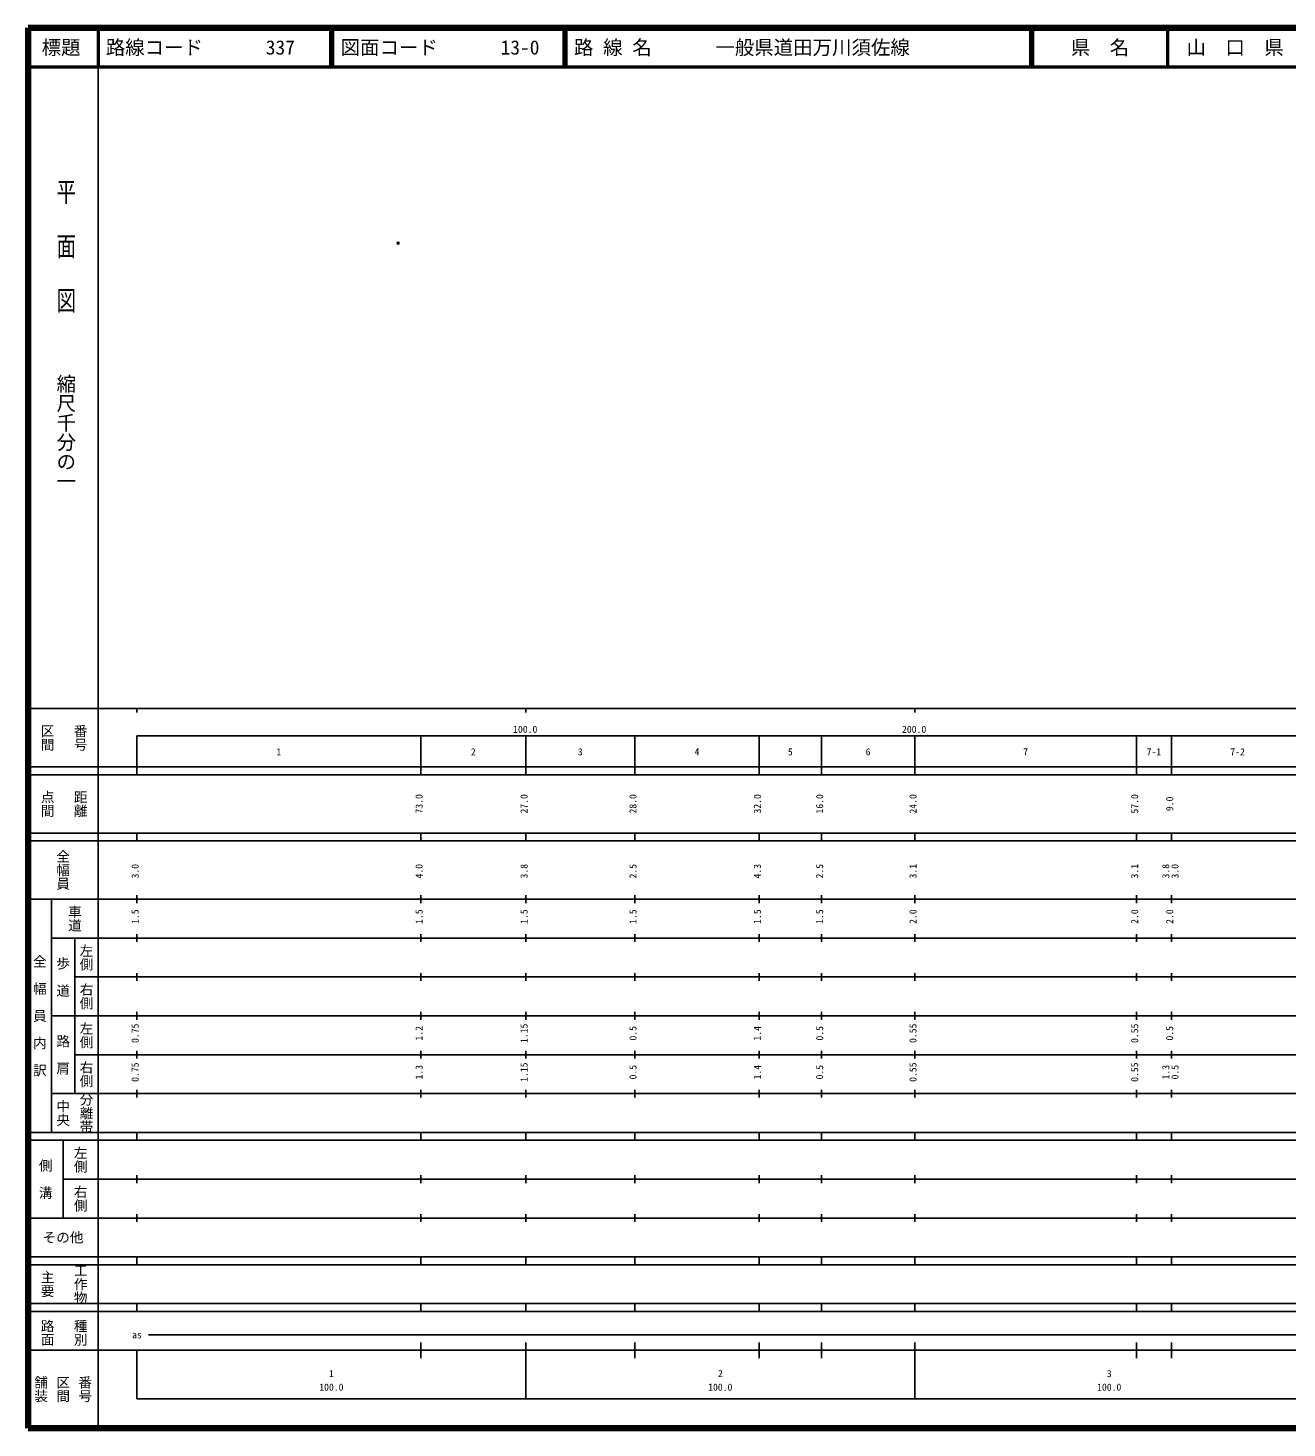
# Model space of a CAD drawing. Units: millimetres on the paper. Extents: x 40 to 680, y 20 to 380.
# Drawn here: x 40 to 363.7, y 20 to 380 of the extents above; entities that cross this region are included whole.
import ezdxf
from ezdxf.enums import TextEntityAlignment as Align

# ---------------------------------------------------------------- set-up
doc = ezdxf.new("R2010")
doc.units = ezdxf.units.MM
doc.header["$PDMODE"] = 32
doc.header["$PDSIZE"] = 0.5
doc.layers.add('M-OTRS', color=6, linetype='Continuous')
doc.layers.add('M-TTL-TXT', color=7, linetype='Continuous')
for name, color, linetype, lineweight in [('M-TTL', 2, 'Continuous', 140), ('M-TTL-BAND', 7, 'Continuous', 25), ('M-TTL-LINE', 7, 'Continuous', 50)]:
    doc.layers.add(name, color=color, linetype=linetype, lineweight=lineweight)
doc.styles.add('@ＭＳ ゴシック', font='')
doc.styles.add('ＭＳ ゴシック', font='')
doc.styles.get('@ＭＳ ゴシック').set_extended_font_data('@MS Gothic')
doc.styles.get('ＭＳ ゴシック').set_extended_font_data('MS Gothic')

msp = doc.modelspace()

# ---------------------------------------------------------------- linework, layer by layer
at = {"layer": 'M-OTRS'}
msp.add_point((135.142, 324.686), dxfattribs=at)
at = {"layer": 'M-TTL'}
for p, q in [((40, 380), (40, 20)), ((680, 380), (40, 380)), ((40, 20), (680, 20))]:
    msp.add_line(p, q, dxfattribs=at)
at = {"layer": 'M-TTL-BAND'}
for p, q in [((58, 370), (58, 20)), ((40, 205), (579, 205)), ((68, 205), (68, 204)), ((168, 205), (168, 204)), ((268, 205), (268, 204)), ((68, 198), (579, 198)), ((68, 198), (68, 188)), ((141, 188), (141, 198)), ((168, 188), (168, 198)), ((196, 188), (196, 198)), ((228, 188), (228, 198)), ((244, 188), (244, 198)), ((268, 188), (268, 198)), ((325, 188), (325, 198)), ((334, 188), (334, 198)), ((40, 190), (579, 190)), ((40, 188), (579, 188)), ((40, 173), (579, 173)), ((68, 171), (68, 173)), ((141, 171), (141, 173)), ((168, 171), (168, 173)), ((196, 171), (196, 173)), ((228, 171), (228, 173)), ((244, 171), (244, 173)), ((268, 171), (268, 173)), ((325, 171), (325, 173)), ((334, 171), (334, 173)), ((40, 171), (579, 171)), ((40, 156), (579, 156)), ((46, 96), (46, 156)), ((68, 155), (68, 157)), ((141, 155), (141, 157)), ((168, 155), (168, 157)), ((196, 155), (196, 157)), ((228, 155), (228, 157)), ((244, 155), (244, 157)), ((268, 155), (268, 157)), ((325, 155), (325, 157)), ((334, 155), (334, 157)), ((46, 146), (579, 146)), ((52, 146), (52, 106)), ((68, 145), (68, 147)), ((141, 145), (141, 147)), ((168, 145), (168, 147)), ((196, 145), (196, 147)), ((228, 145), (228, 147)), ((244, 145), (244, 147)), ((268, 145), (268, 147)), ((325, 145), (325, 147)), ((334, 145), (334, 147)), ((68, 135), (68, 137)), ((141, 135), (141, 137)), ((168, 135), (168, 137)), ((196, 135), (196, 137)), ((228, 135), (228, 137)), ((244, 135), (244, 137)), ((268, 135), (268, 137)), ((325, 135), (325, 137)), ((334, 135), (334, 137)), ((52, 136), (579, 136)), ((46, 126), (579, 126)), ((68, 125), (68, 127)), ((141, 125), (141, 127)), ((168, 125), (168, 127)), ((196, 125), (196, 127)), ((228, 125), (228, 127)), ((244, 125), (244, 127)), ((268, 125), (268, 127)), ((325, 125), (325, 127)), ((334, 125), (334, 127)), ((52, 116), (579, 116)), ((68, 115), (68, 117)), ((141, 115), (141, 117)), ((168, 115), (168, 117)), ((196, 115), (196, 117)), ((228, 115), (228, 117)), ((244, 115), (244, 117)), ((268, 115), (268, 117)), ((325, 115), (325, 117)), ((334, 115), (334, 117)), ((46, 106), (579, 106)), ((68, 105), (68, 107)), ((141, 105), (141, 107)), ((168, 105), (168, 107)), ((196, 105), (196, 107)), ((228, 105), (228, 107)), ((244, 105), (244, 107)), ((268, 105), (268, 107)), ((325, 105), (325, 107)), ((334, 105), (334, 107)), ((40, 96), (579, 96)), ((40, 94), (579, 94)), ((49, 94), (49, 74)), ((68, 94), (68, 96)), ((141, 94), (141, 96)), ((168, 94), (168, 96)), ((196, 94), (196, 96)), ((228, 94), (228, 96)), ((244, 94), (244, 96)), ((268, 94), (268, 96)), ((325, 94), (325, 96)), ((334, 94), (334, 96)), ((49, 84), (579, 84)), ((68, 83), (68, 85)), ((141, 83), (141, 85)), ((168, 83), (168, 85)), ((196, 83), (196, 85)), ((228, 83), (228, 85)), ((244, 83), (244, 85)), ((268, 83), (268, 85)), ((325, 83), (325, 85)), ((334, 83), (334, 85)), ((40, 74), (579, 74)), ((68, 73), (68, 75)), ((141, 73), (141, 75)), ((168, 73), (168, 75)), ((196, 73), (196, 75)), ((228, 73), (228, 75)), ((244, 73), (244, 75)), ((268, 73), (268, 75)), ((325, 73), (325, 75)), ((334, 73), (334, 75)), ((40, 64), (579, 64)), ((40, 62), (579, 62)), ((68, 62), (68, 64)), ((141, 62), (141, 64)), ((168, 62), (168, 64)), ((196, 62), (196, 64)), ((228, 62), (228, 64)), ((244, 62), (244, 64)), ((268, 62), (268, 64)), ((325, 62), (325, 64)), ((334, 62), (334, 64)), ((40, 52), (579, 52)), ((68, 50), (68, 52)), ((141, 50), (141, 52)), ((168, 50), (168, 52)), ((196, 50), (196, 52)), ((228, 50), (228, 52)), ((244, 50), (244, 52)), ((268, 50), (268, 52)), ((325, 50), (325, 52)), ((334, 50), (334, 52)), ((40, 50), (579, 50)), ((71, 44), (565, 44)), ((40, 40), (579, 40)), ((68, 40), (68, 27.5)), ((141, 38), (141, 42)), ((168, 27.5), (168, 42)), ((196, 38), (196, 42)), ((228, 38), (228, 42)), ((244, 38), (244, 42)), ((268, 27.5), (268, 42)), ((325, 38), (325, 42)), ((334, 38), (334, 42)), ((68, 27.5), (579, 27.5))]:
    msp.add_line(p, q, dxfattribs=at)
at = {"layer": 'M-TTL-LINE'}
for p, q in [((58, 380), (58, 370)), ((117.75, 380), (117.75, 370)), ((118.25, 380), (118.25, 370)), ((177.75, 380), (177.75, 370)), ((178.25, 380), (178.25, 370)), ((297.75, 380), (297.75, 370)), ((298.25, 380), (298.25, 370)), ((333, 380), (333, 370)), ((40, 370), (680, 370))]:
    msp.add_line(p, q, dxfattribs=at)

# ---------------------------------------------------------------- texts
at = {"layer": 'M-TTL-BAND', "style": '@ＭＳ ゴシック', "width": 1.4}
msp.add_text('平  面  図', height=3.666, rotation=270, dxfattribs=at).set_placement((49.777, 306.475), align=Align.MIDDLE_RIGHT)
at = {"layer": 'M-TTL-BAND', "style": '@ＭＳ ゴシック'}
msp.add_text('縮尺千分の一', height=3.666, rotation=270, dxfattribs=at).set_placement((49.777, 261.03), align=Align.MIDDLE_RIGHT)
for s, p in [('区間', (45, 197.5)), ('番号', (53.5, 197.5)), ('点間', (45, 180.5)), ('距離', (53.5, 180.5)), ('全幅員', (49, 163.5)), ('車道', (52, 151)), ('左側', (55, 141)), ('全\u3000幅\u3000員\u3000内\u3000訳', (43, 126)), ('歩\u3000道', (49, 136)), ('右側', (55, 131)), ('左側', (55, 121)), ('路\u3000肩', (49, 116)), ('右側', (55, 111)), ('分離帯', (55, 101)), ('中央', (49, 101)), ('左側', (53.5, 89)), ('側\u3000溝', (44.5, 84)), ('右側', (53.5, 79)), ('工作物', (53.5, 57)), ('主要', (45, 57)), ('路面', (45, 44.5)), ('種別', (53.5, 44.5)), ('舗装', (43.333, 30)), ('区間', (49, 30)), ('番号', (54.667, 30))]:
    msp.add_text(s, height=2.566, rotation=270, dxfattribs=at).set_placement(p, align=Align.MIDDLE_CENTER)
at = {"layer": 'M-TTL-BAND', "style": 'ＭＳ ゴシック'}
for s, p in [('100.0', (167.844, 198.195)), ('200.0', (267.844, 198.195)), ('1', (104.5, 192.405)), ('2', (154.5, 192.405)), ('3', (182, 192.405)), ('4', (212, 192.405)), ('5', (236, 192.405)), ('6', (256, 192.405)), ('7', (296.5, 192.405)), ('7-1', (329.5, 192.405)), ('7-2', (351, 192.405)), ('as', (68, 42.5)), ('1', (118, 32.523)), ('2', (218, 32.523)), ('3', (318, 32.523)), ('100.0', (118, 29.033)), ('100.0', (218, 29.033)), ('100.0', (318, 29.033))]:
    msp.add_text(s, height=1.833, dxfattribs=at).set_placement(p, align=Align.BOTTOM_CENTER)
for s, p in [('73.0', (142, 180.5)), ('27.0', (169, 180.5)), ('28.0', (197, 180.5)), ('32.0', (229, 180.5)), ('16.0', (245, 180.5)), ('24.0', (269, 180.5)), ('57.0', (326, 180.5)), ('9.0', (335, 180.5)), ('3.0', (69, 163.174)), ('4.0', (142, 163.174)), ('3.8', (169, 163.174)), ('2.5', (197, 163.174)), ('4.3', (229, 163.174)), ('2.5', (245, 163.174)), ('3.1', (269, 163.174)), ('3.1', (326, 163.174)), ('3.8', (334, 163.174)), ('3.0', (336.37, 163.174)), ('1.5', (69, 151.5)), ('1.5', (142, 151.5)), ('1.5', (169, 151.5)), ('1.5', (197, 151.5)), ('1.5', (229, 151.5)), ('1.5', (245, 151.5)), ('2.0', (269, 151.5)), ('2.0', (326, 151.5)), ('2.0', (335, 151.5)), ('0.75', (69, 121.5)), ('1.2', (142, 121.5)), ('1.15', (169, 121.5)), ('0.5', (197, 121.5)), ('1.4', (229, 121.5)), ('0.5', (245, 121.5)), ('0.55', (269, 121.5)), ('0.55', (326, 121.5)), ('0.5', (335, 121.5)), ('0.75', (69, 111.5)), ('1.3', (142, 111.5)), ('1.15', (169, 111.5)), ('0.5', (197, 111.5)), ('1.4', (229, 111.5)), ('0.5', (245, 111.5)), ('0.55', (269, 111.5)), ('0.55', (326, 111.5)), ('1.3', (334, 111.5)), ('0.5', (336.37, 111.5))]:
    msp.add_text(s, height=1.833, rotation=90, dxfattribs=at).set_placement(p, align=Align.BOTTOM_CENTER)
msp.add_text('その他', height=2.566, dxfattribs=at).set_placement((49, 69), align=Align.MIDDLE_CENTER)
at = {"layer": 'M-TTL-TXT', "style": 'ＭＳ ゴシック'}
for s, p in [('標題', (48.5, 375)), ('県\u3000名', (315.625, 375)), ('山\u3000口\u3000県', (350.375, 375))]:
    msp.add_text(s, height=3.666, dxfattribs=at).set_placement(p, align=Align.MIDDLE_CENTER)
for s, p in [('路線コード', (60, 375)), ('337', (101.142, 375)), ('図面コード', (120.38, 375)), ('13-0', (161.521, 375)), ('路 線 名', (180.38, 375)), ('一般県道田万川須佐線', (216.734, 375))]:
    msp.add_text(s, height=3.666, dxfattribs=at).set_placement(p, align=Align.MIDDLE_LEFT)

doc.saveas('drawing.dxf')
